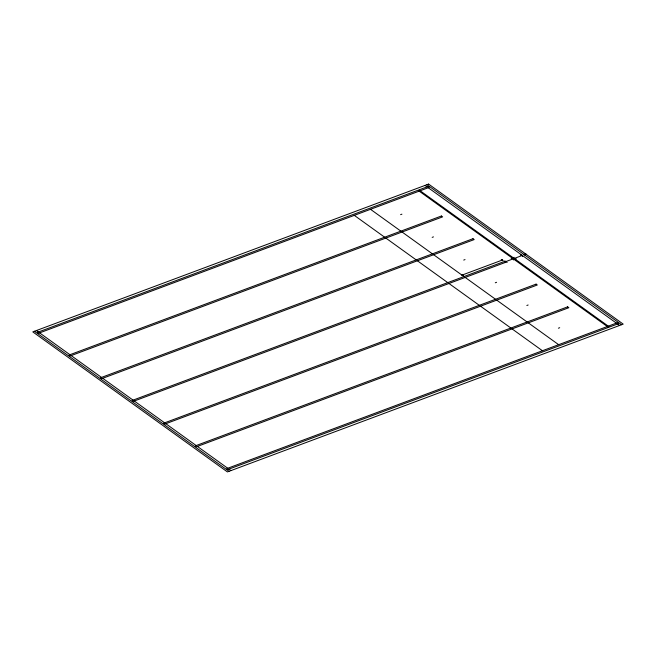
<?xml version="1.0" encoding="UTF-8"?>
<svg xmlns="http://www.w3.org/2000/svg" width="656" height="656" viewBox="0 0 656 656"><rect width="100%" height="100%" fill="white"/><g stroke="black" fill="none" stroke-linecap="round" stroke-linejoin="round"><path stroke-width="0.98" d="M419.184 191.142L38.63 333.24L37.417 332.371L428.024 186.509L429.237 187.386L420.152 190.773M400.611 214.651L401.915 214.168M432.173 237.365L433.468 236.882M463.726 260.071L465.03 259.587M461.849 274.397L461.98 275.118L502.48 259.997L502.603 260.694M504.907 260.686L505.136 261.851L513.246 258.825L513.476 259.989M514.001 257.283L514.222 258.464L522.332 255.43L522.545 256.586M524.111 254.249L524.275 254.708L525.899 254.102L526.071 254.553M495.288 282.777L496.584 282.293M526.842 305.483L528.137 304.999M558.404 328.197L559.699 327.713M607.308 326.508L226.763 468.614L227.976 469.491L618.583 323.629L617.37 322.752L608.284 326.147M511.188 258.341L513.246 258.825M505.136 261.851L507.203 262.334M520.265 254.946L522.332 255.43M514.222 258.464L516.329 258.956M501.217 259.694L502.48 259.997M461.98 275.118L463.292 275.438M524.275 254.708L525.013 254.905M525.12 253.864L525.899 254.102M426.974 184.689L621.576 324.72M425.031 185.418L427.048 186.87M428.261 187.747L616.394 323.121M617.608 323.99L619.633 325.45M501.774 259.489L503.16 260.481M370.517 209.313L400.865 231.142M402.079 232.019L432.419 253.856M433.632 254.725L463.981 276.561M465.194 277.431L495.534 299.267M496.748 300.145L527.096 321.973M528.31 322.85L558.65 344.679M354.297 215.365L384.637 237.201M385.851 238.079L416.199 259.907M417.413 260.785L447.753 282.621M448.966 283.49L479.315 305.327M480.528 306.196L510.868 328.033M512.082 328.91L542.43 350.739M36.367 330.55L38.392 332.01M39.606 332.879L69.946 354.716M71.16 355.585L101.508 377.421M102.721 378.299L133.061 400.127M134.275 401.005L164.623 422.841M165.837 423.71L196.177 445.547M197.39 446.416L227.739 468.253M228.952 469.122L230.978 470.582M34.424 331.28L229.026 471.311M428.598 184.082L32.8 331.887L227.402 471.918L623.2 324.113L428.598 184.082M419.545 190.338L418.577 190.699L607.915 326.95L608.891 326.581L419.545 190.338M441.414 216.004L68.978 355.076L70.192 355.954L442.628 216.874L441.414 216.004M472.976 238.71L100.532 377.782L101.746 378.66L474.19 239.579L472.976 238.71M504.53 261.416L132.094 400.496L133.307 401.365L505.743 262.293L504.53 261.416M536.091 284.122L163.647 423.202L164.861 424.071L537.305 284.999L536.091 284.122M567.645 306.836L195.209 445.908L196.423 446.785L568.859 307.705L567.645 306.836"/></g></svg>
